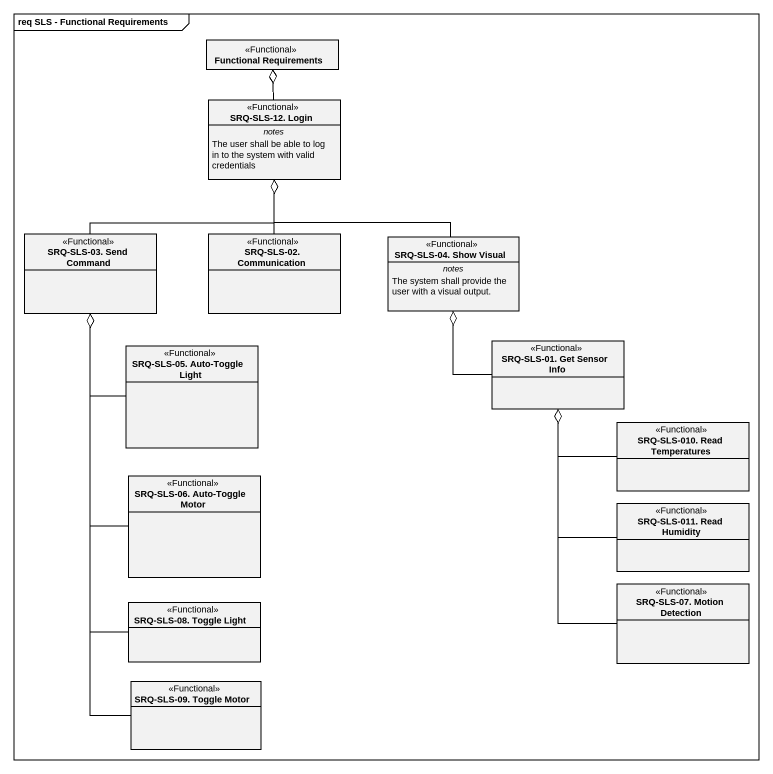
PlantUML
@startuml
mainframe req SLS - Functional Requirements
hide circle
hide empty members
class "Functional Requirements" as Functional_Requirements <<Functional>>
class "SRQ-SLS-12. Login" as SRQ_SLS_12_Login <<Functional>> {
  -- notes --
  The user shall be able to log in to the system with valid credentials
}
class "SRQ-SLS-03. Send Command" as SRQ_SLS_03_Send_Command <<Functional>>
class "SRQ-SLS-02. Communication" as SRQ_SLS_02_Communication <<Functional>>
class "SRQ-SLS-04. Show Visual" as SRQ_SLS_04_Show_Visual <<Functional>> {
  -- notes --
  The system shall provide the user with a visual output.
}
class "SRQ-SLS-05. Auto-Toggle Light" as SRQ_SLS_05_Auto_Toggle_Light <<Functional>>
class "SRQ-SLS-01. Get Sensor Info" as SRQ_SLS_01_Get_Sensor_Info <<Functional>>
class "SRQ-SLS-010. Read Temperatures" as SRQ_SLS_010_Read <<Functional>>
class "SRQ-SLS-06. Auto-Toggle Motor" as SRQ_SLS_06_Auto_Toggle_Motor <<Functional>>
class "SRQ-SLS-011. Read Humidity" as SRQ_SLS_011_Read_Humidity <<Functional>>
class "SRQ-SLS-08. Toggle Light" as SRQ_SLS_08_Toggle_Light <<Functional>>
class "SRQ-SLS-07. Motion Detection" as SRQ_SLS_07_Motion_Detection <<Functional>>
class "SRQ-SLS-09. Toggle Motor" as SRQ_SLS_09_Toggle_Motor <<Functional>>
SRQ_SLS_12_Login -up-o Functional_Requirements
SRQ_SLS_03_Send_Command -up-o SRQ_SLS_12_Login
SRQ_SLS_02_Communication -up-o SRQ_SLS_12_Login
SRQ_SLS_04_Show_Visual -up-o SRQ_SLS_12_Login
SRQ_SLS_05_Auto_Toggle_Light -up-o SRQ_SLS_03_Send_Command
SRQ_SLS_01_Get_Sensor_Info -up-o SRQ_SLS_04_Show_Visual
SRQ_SLS_010_Read -up-o SRQ_SLS_01_Get_Sensor_Info
SRQ_SLS_06_Auto_Toggle_Motor -up-o SRQ_SLS_03_Send_Command
SRQ_SLS_011_Read_Humidity -up-o SRQ_SLS_01_Get_Sensor_Info
SRQ_SLS_08_Toggle_Light -up-o SRQ_SLS_03_Send_Command
SRQ_SLS_07_Motion_Detection -up-o SRQ_SLS_01_Get_Sensor_Info
SRQ_SLS_09_Toggle_Motor -up-o SRQ_SLS_03_Send_Command
@enduml
